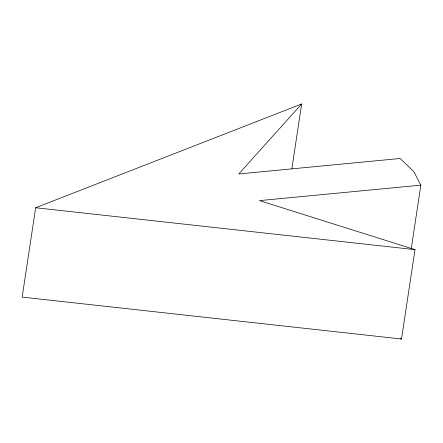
<?xml version="1.0" encoding="UTF-8"?>
<svg xmlns="http://www.w3.org/2000/svg" width="443" height="443" viewBox="0 0 443 443"><rect width="100%" height="100%" fill="white"/><g stroke="black" fill="none" stroke-linecap="round" stroke-linejoin="round"><path stroke-width="0.66" d="M291.854 168.794L301.655 103.983L35.667 207.745L22.15 297.115L401.496 339.017L415.013 249.647L259.515 200.613L420.85 185.146L411.254 248.589M301.655 103.983L238.771 173.955L400.107 158.489L413.696 171.507L420.85 185.146M35.667 207.745L415.013 249.647M400.179 338.602L401.496 339.017"/></g></svg>
